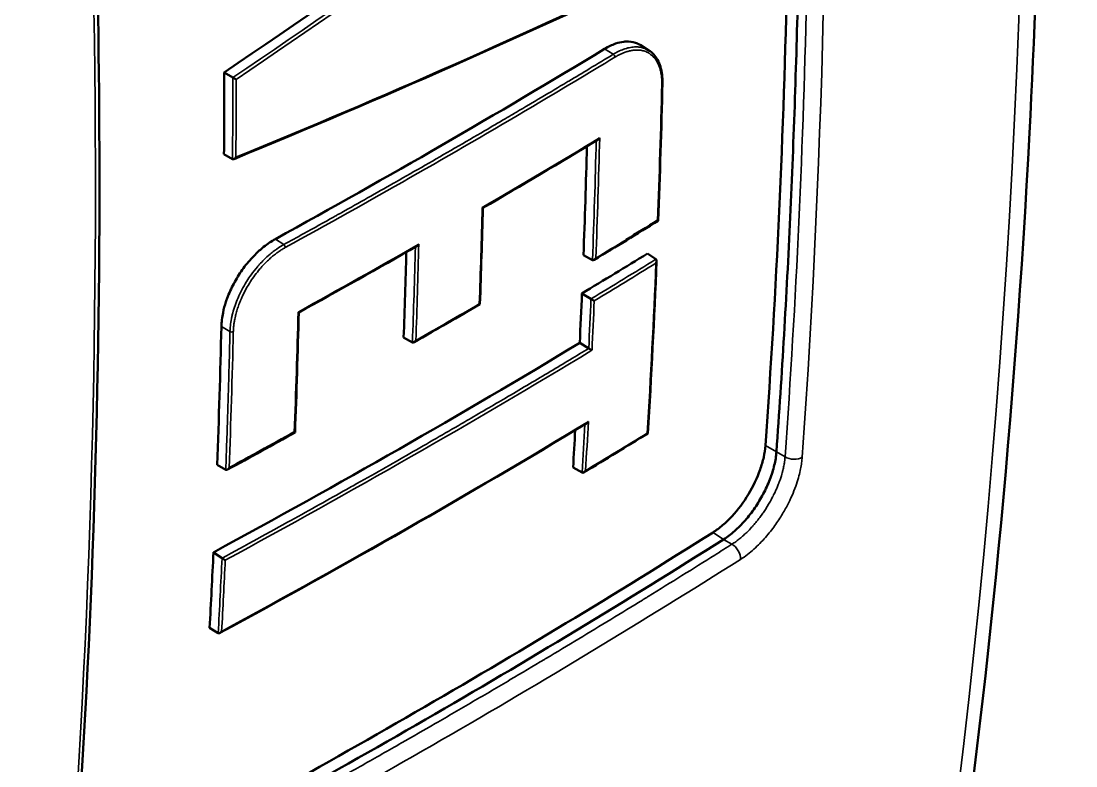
# Model space of a CAD drawing. Header units: millimetres. Extents: x 40 to 2195, y 40 to 1687.
# Drawn here: x 1807.09 to 1850.99, y 1308.45 to 1339.43 of the extents above; entities that cross this region are included whole.
import ezdxf

# ---------------------------------------------------------------- set-up
doc = ezdxf.new("R2010")
doc.units = ezdxf.units.MM
doc.header["$LTSCALE"] = 8
doc.layers.add('Visible (ISO)', color=7, linetype='Continuous', lineweight=50)
doc.layers.add('Visible Narrow (ISO)', color=7, linetype='Continuous', lineweight=35)

msp = doc.modelspace()

# ---------------------------------------------------------------- linework, layer by layer
at = {"layer": 'Visible (ISO)'}
for p, q in [((1832.854, 1338.439), (1833.212, 1338.215)), ((1833.02, 1338.305), (1833.02, 1338.306)), ((1815.899, 1337.081), (1815.541, 1337.298)), ((1815.89, 1333.694), (1815.533, 1333.89)), ((1830.869, 1329.492), (1830.493, 1329.689)), ((1833.51, 1329.524), (1833.156, 1329.763)), ((1830.805, 1327.876), (1830.43, 1328.103)), ((1823.376, 1326.068), (1823.009, 1326.27)), ((1830.713, 1325.816), (1830.338, 1326.045)), ((1815.607, 1320.767), (1815.249, 1320.976)), ((1830.437, 1320.652), (1830.061, 1320.859)), ((1815.451, 1317.091), (1815.095, 1317.332)), ((1815.292, 1313.972), (1814.935, 1314.188)), ((1830.845, 1314.065), (1830.845, 1314.065)), ((1829.382, 1313.184), (1829.382, 1313.185)), ((1825.332, 1310.793), (1825.332, 1310.793))]:
    msp.add_line(p, q, dxfattribs=at)
for centre, major_axis, ratio, start_param, end_param in [((1542.304, 1506.441), (-396.737, -43.232), 0.641221, 2.25844, 2.322575), ((1542.951, 1496.883), (-398.318, -0.001), 0.577348, 2.33187, 2.380516), ((1493.669, 1522.484), (-227.599, 394.212), 0.57735, 3.91955, 3.928735), ((1815.969, 1337.05), (0.1, -0.053), 0.062306, 3.962518, 5.498664), ((1831.095, 1334.616), (-0.071, -0.122), 0.591978, 0.823786, 1.569259), ((1508.837, 1531.241), (-227.652, 394.305), 0.57735, 3.88436, 3.896793), ((1815.961, 1333.808), (-0.075, -0.111), 0.602864, 0.056594, 1.592743), ((1826.208, 1331.718), (0.0986, -0.0583), 0.010387, 5.533166, 6.27739), ((1542.923, 1502.45), (398.719, -14.959), 0.601291, 5.546701, 5.551497), ((1833.507, 1331.18), (0.0979, -0.0572), 0.004685, 5.542926, 6.285686), ((1823.568, 1330.193), (-0.072, -0.121), 0.584345, 0.803459, 1.555146), ((1501.253, 1526.862), (-227.698, 394.384), 0.57735, 3.887107, 3.896836), ((1543.745, 1513.118), (-397, 30.326), 0.621138, 2.423908, 2.433865), ((1830.938, 1329.615), (-0.072, -0.122), 0.595785, 0.030008, 1.557444), ((1833.436, 1329.404), (0.071, 0.122), 0.59975, 4.70833, 6.24477), ((1508.837, 1531.241), (-227.652, 394.305), 0.57735, 3.874307, 3.879991), ((1830.868, 1327.84), (0.0977, -0.0579), 0.010465, 4.014431, 5.550467), ((1826.087, 1327.714), (0.098, -0.0586), 0.015145, 5.531137, 6.291534), ((1818.548, 1327.372), (0.0985, -0.0598), 0.022047, 5.503042, 6.270551), ((1493.669, 1522.484), (-227.599, 394.212), 0.57735, 3.88435, 3.900117), ((1823.448, 1326.19), (-0.073, -0.121), 0.587426, 0.02404, 1.560838), ((1542.903, 1484.854), (-397.847, -0.003), 0.577345, 2.324246, 2.37817), ((1830.776, 1325.78), (0.0974, -0.058), 0.013284, 4.019045, 5.555069), ((1830.625, 1322.819), (-0.073, -0.121), 0.600988, 0.849243, 1.562372), ((1542.923, 1502.45), (398.719, -14.959), 0.601291, 5.492762, 5.49765), ((1818.391, 1322.371), (0.0978, -0.0602), 0.028004, 5.523805, 6.299003), ((1508.837, 1531.241), (-227.652, 394.305), 0.57735, 3.8599, 3.864239), ((1833.076, 1322.34), (0.0967, -0.0579), 0.015354, 5.573206, 6.291163), ((1542.923, 1502.45), (398.719, -14.959), 0.601291, 5.488289, 5.492762), ((1815.68, 1320.888), (-0.075, -0.12), 0.58052, 0.016452, 1.563632), ((1830.508, 1320.774), (-0.073, -0.121), 0.602571, 0.024594, 1.560632), ((1542.81, 1472.754), (-396.947, 0.026), 0.577394, 2.311043, 2.401422), ((1621.84, 1427.063), (311.543, 43.291), 0.562236, 5.284313, 5.390912), ((1493.669, 1522.484), (-227.599, 394.212), 0.57735, 3.865573, 3.874294), ((1815.518, 1317.053), (0.0972, -0.061), 0.036621, 3.978755, 5.514788), ((1815.367, 1314.092), (-0.076, -0.12), 0.585869, 0.012275, 1.548319)]:
    msp.add_ellipse(centre, major_axis=major_axis, ratio=ratio, start_param=start_param, end_param=end_param, dxfattribs=at)
for points, knots in [([(1843.047, 1436.731), (1845.864, 1418.886), (1847.787, 1401.328), (1849.791, 1367.27), (1849.88, 1350.694), (1848.445, 1323.086), (1847.342, 1311.717), (1845.751, 1300.75)], [0, 0, 0, 0, 6.038419, 6.038419, 12.06905, 12.06905, 16.498673, 16.498673, 16.498673, 16.498673]), ([(1838.065, 1321.77), (1838.987, 1334.676), (1839.274, 1347.996), (1838.578, 1375.346), (1837.595, 1389.355), (1835.981, 1403.638)], [-9.90586, -9.90586, -9.90586, -9.90586, -4.952944, -4.952944, -0.000029, -0.000029, -0.000029, -0.000029]), ([(1838.524, 1321.509), (1838.755, 1324.742), (1838.945, 1327.998), (1839.097, 1331.279), (1839.248, 1334.56), (1839.359, 1337.866), (1839.431, 1341.196), (1839.51, 1344.85), (1839.54, 1348.535), (1839.523, 1352.247), (1839.509, 1355.301), (1839.463, 1358.373), (1839.385, 1361.463), (1839.296, 1364.945), (1839.167, 1368.449), (1838.997, 1371.974), (1838.833, 1375.379), (1838.63, 1378.804), (1838.389, 1382.246), (1838.173, 1385.321), (1837.927, 1388.41), (1837.65, 1391.513), (1837.374, 1394.614), (1837.067, 1397.73), (1836.73, 1400.86), (1836.636, 1401.733), (1836.54, 1402.608), (1836.441, 1403.483)], [0, 0, 0, 0, 0.125, 0.125, 0.125, 0.25, 0.25, 0.25, 0.3871702, 0.3871702, 0.3871702, 0.5, 0.5, 0.5, 0.6271482, 0.6271482, 0.6271482, 0.75, 0.75, 0.75, 0.8597323, 0.8597323, 0.8597323, 0.9694057, 0.9694057, 0.9694057, 1, 1, 1, 1]), ([(1807.256, 1386.03), (1809.227, 1368.574), (1810.261, 1351.471), (1810.397, 1324.38), (1810.063, 1314.026), (1809.342, 1303.939)], [0, 0, 0, 0, 6.052271, 6.052271, 9.921398, 9.921398, 9.921398, 9.921398]), ([(1832.854, 1338.439), (1832.845, 1338.444), (1832.836, 1338.45), (1832.827, 1338.455), (1832.773, 1338.486), (1832.716, 1338.512), (1832.656, 1338.532), (1832.537, 1338.571), (1832.407, 1338.588), (1832.268, 1338.582), (1832.235, 1338.58), (1832.202, 1338.577), (1832.168, 1338.573), (1832.06, 1338.56), (1831.947, 1338.534), (1831.832, 1338.494), (1831.682, 1338.443), (1831.527, 1338.369), (1831.371, 1338.275)], [0.2318758, 0.2318758, 0.2318758, 0.2318758, 0.237701, 0.237701, 0.237701, 0.2717666, 0.2717666, 0.2717666, 0.3398102, 0.3398102, 0.3398102, 0.3558523, 0.3558523, 0.3558523, 0.4076654, 0.4076654, 0.4076654, 0.4756046, 0.4756046, 0.4756046, 0.4756046]), ([(1833.212, 1338.215), (1833.362, 1338.121), (1833.487, 1337.984), (1833.672, 1337.647), (1833.734, 1337.442), (1833.777, 1337.099), (1833.783, 1336.974), (1833.78, 1336.845)], [0, 0, 0, 0, 0.0900815, 0.0900815, 0.1810785, 0.1810785, 0.2286352, 0.2286352, 0.2286352, 0.2286352]), ([(1817.671, 1330.365), (1817.507, 1330.275), (1817.343, 1330.164), (1817.182, 1330.036), (1817.061, 1329.939), (1816.941, 1329.831), (1816.825, 1329.715), (1816.788, 1329.678), (1816.751, 1329.64), (1816.716, 1329.602), (1816.566, 1329.441), (1816.424, 1329.267), (1816.294, 1329.084), (1816.229, 1328.992), (1816.167, 1328.898), (1816.107, 1328.802), (1816.047, 1328.706), (1815.991, 1328.607), (1815.938, 1328.508), (1815.833, 1328.309), (1815.742, 1328.106), (1815.667, 1327.903), (1815.649, 1327.855), (1815.632, 1327.807), (1815.616, 1327.759), (1815.565, 1327.604), (1815.524, 1327.451), (1815.493, 1327.301), (1815.452, 1327.104), (1815.43, 1326.912), (1815.425, 1326.73)], [0.0002129, 0.0002129, 0.0002129, 0.0002129, 0.0682186, 0.0682186, 0.0682186, 0.1197794, 0.1197794, 0.1197794, 0.1360873, 0.1360873, 0.1360873, 0.2040715, 0.2040715, 0.2040715, 0.2378501, 0.2378501, 0.2378501, 0.2719392, 0.2719392, 0.2719392, 0.3399862, 0.3399862, 0.3399862, 0.3560066, 0.3560066, 0.3560066, 0.4078502, 0.4078502, 0.4078502, 0.4758006, 0.4758006, 0.4758006, 0.4758006]), ([(1838.065, 1321.77), (1838.054, 1321.616), (1838.03, 1321.454), (1837.956, 1321.119), (1837.906, 1320.947), (1837.724, 1320.428), (1837.559, 1320.081), (1837.159, 1319.416), (1836.927, 1319.107), (1836.551, 1318.699), (1836.419, 1318.572), (1836.153, 1318.345), (1836.019, 1318.246), (1835.886, 1318.162)], [-0.4707451, -0.4707451, -0.4707451, -0.4707451, -0.4116871, -0.4116871, -0.3523848, -0.3523848, -0.2353862, -0.2353862, -0.1185325, -0.1185325, -0.0591231, -0.0591231, -0.000001, -0.000001, -0.000001, -0.000001]), ([(1838.524, 1321.509), (1838.512, 1321.334), (1838.481, 1321.148), (1838.435, 1320.955), (1838.389, 1320.763), (1838.327, 1320.563), (1838.25, 1320.362), (1838.173, 1320.162), (1838.08, 1319.96), (1837.976, 1319.762), (1837.871, 1319.564), (1837.754, 1319.37), (1837.627, 1319.185), (1837.501, 1319), (1837.365, 1318.823), (1837.223, 1318.66), (1837.08, 1318.497), (1836.931, 1318.347), (1836.781, 1318.215), (1836.63, 1318.082), (1836.478, 1317.967), (1836.327, 1317.871)], [0, 0, 0, 0, 0.142857, 0.142857, 0.142857, 0.285714, 0.285714, 0.285714, 0.428571, 0.428571, 0.428571, 0.571429, 0.571429, 0.571429, 0.714286, 0.714286, 0.714286, 0.857143, 0.857143, 0.857143, 1, 1, 1, 1])]:
    msp.add_open_spline(points, degree=3, knots=knots, dxfattribs=at)
for points in [[(1833.865, 1341.612), (1828.089, 1338.864), (1822.111, 1336.222), (1815.95, 1333.695)], [(1833.78, 1336.845), (1833.735, 1334.93), (1833.676, 1333.022), (1833.605, 1331.123)], [(1831.1, 1334.502), (1829.516, 1333.547), (1827.918, 1332.599), (1826.306, 1331.659)], [(1826.306, 1331.659), (1826.272, 1330.321), (1826.232, 1328.986), (1826.185, 1327.656)], [(1833.605, 1331.123), (1832.722, 1330.58), (1831.835, 1330.04), (1830.944, 1329.502)], [(1823.569, 1330.079), (1821.942, 1329.148), (1820.301, 1328.226), (1818.646, 1327.312)], [(1833.538, 1329.453), (1833.438, 1327.049), (1833.316, 1324.659), (1833.173, 1322.282)], [(1826.185, 1327.656), (1825.278, 1327.127), (1824.366, 1326.6), (1823.449, 1326.076)], [(1818.646, 1327.312), (1818.604, 1325.639), (1818.551, 1323.972), (1818.489, 1322.311)], [(1830.632, 1322.706), (1825.681, 1319.718), (1820.588, 1316.806), (1815.365, 1313.977)], [(1818.489, 1322.311), (1817.556, 1321.796), (1816.619, 1321.283), (1815.678, 1320.773)], [(1833.173, 1322.282), (1832.292, 1321.739), (1831.405, 1321.199), (1830.515, 1320.662)]]:
    msp.add_open_spline(points, degree=3, dxfattribs=at)
at = {"layer": 'Visible Narrow (ISO)'}
for p, q in [((1831.735, 1338.052), (1831.371, 1338.275)), ((1818.018, 1330.132), (1817.671, 1330.365)), ((1815.783, 1326.514), (1815.425, 1326.73)), ((1838.524, 1321.509), (1838.065, 1321.77)), ((1838.883, 1321.302), (1838.524, 1321.509)), ((1836.327, 1317.871), (1835.886, 1318.162)), ((1836.674, 1317.671), (1836.327, 1317.871))]:
    msp.add_line(p, q, dxfattribs=at)
for centre, major_axis, ratio, start_param, end_param in [((1539.506, 1547.209), (215.01, -399.567), 0.556823, 0.644419, 1.008987), ((1517.863, 1536.452), (-228.211, 395.272), 0.57735, 3.84799, 4.065558), ((1487.445, 1518.89), (228.211, -395.272), 0.57735, 0.706398, 0.923966), ((1542.308, 1506.428), (-397.235, -43.279), 0.641211, 2.25849, 2.322538), ((1542.312, 1506.353), (-397.334, -43.289), 0.641209, 2.258719, 2.322262), ((1542.123, 1500.629), (397.81, -38.497), 0.505488, 5.519603, 5.583149), ((1831.731, 1337.972), (-0.0518, 0.0855), 0.591221, 3.912103, 5.430146), ((1542.95, 1503.452), (-398.936, 7.153), 0.589057, 2.378634, 2.390969), ((1493.831, 1522.39), (227.736, -394.45), 0.577351, 0.777989, 0.787109), ((1493.738, 1522.524), (227.9, -394.735), 0.57735, 0.778187, 0.786913), ((1511.569, 1532.818), (-227.9, 394.735), 0.57735, 3.884612, 3.900117), ((1833.68, 1336.847), (0.1, -0.0024), 0.592662, 5.543781, 6.283231), ((1542.95, 1503.452), (-398.936, 7.153), 0.589057, 2.342332, 2.378634), ((1542.942, 1503.076), (398.873, -10.054), 0.593669, 5.517226, 5.534788), ((1508.929, 1531.294), (227.951, -394.822), 0.57735, 0.743022, 0.756714), ((1509.01, 1531.146), (227.799, -394.535), 0.577366, 0.742787, 0.756387), ((1503.974, 1528.433), (-227.998, 394.904), 0.57735, 3.887366, 3.898312), ((1818.014, 1330.053), (-0.0482, 0.0876), 0.563132, 3.928076, 5.454481), ((1542.942, 1503.076), (398.873, -10.054), 0.593669, 5.4903, 5.507863), ((1501.334, 1526.909), (227.998, -394.904), 0.57735, 0.745773, 0.756719), ((1542.923, 1502.45), (398.719, -14.959), 0.601291, 5.542136, 5.546701), ((1501.403, 1526.777), (227.852, -394.64), 0.577358, 0.745544, 0.756405), ((1543.983, 1512.966), (-397.175, 30.34), 0.621139, 2.423948, 2.433825), ((1543.74, 1513.047), (-397.601, 30.378), 0.621147, 2.424213, 2.43358), ((1511.569, 1532.818), (-227.9, 394.735), 0.57735, 3.860144, 3.879719), ((1508.82, 1531.278), (227.929, -394.79), 0.577346, 0.73268, 0.738363), ((1542.927, 1502.576), (398.755, -13.968), 0.599769, 5.513722, 5.523079), ((1508.929, 1531.294), (227.951, -394.822), 0.57735, 0.732456, 0.73814), ((1496.378, 1524.048), (-227.951, 394.822), 0.57735, 3.884615, 3.898307), ((1493.738, 1522.524), (227.9, -394.735), 0.57735, 0.743019, 0.758524), ((1815.853, 1326.555), (-0.1, 0.0024), 0.592656, 0.80226, 2.338392), ((1542.902, 1484.735), (-398.441, -0.001), 0.577349, 2.324544, 2.378469), ((1542.883, 1481.698), (398.255, 0), 0.57735, 5.466123, 5.520073), ((1508.804, 1531.291), (227.94, -394.811), 0.577345, 0.718352, 0.72393), ((1508.929, 1531.294), (227.951, -394.822), 0.57735, 0.718565, 0.724252), ((1542.548, 1490.219), (398.594, -11.505), 0.595167, 5.537, 5.546367), ((1839.224, 1321.514), (0.499, -0.036), 0.621111, 4.004756, 5.594449), ((1836.661, 1317.269), (0.267, -0.423), 0.602834, 0.675, 2.297626), ((1542.806, 1472.235), (398.503, -0.021), 0.577386, 5.452641, 5.542995), ((1493.786, 1522.409), (227.768, -394.505), 0.577351, 0.724017, 0.732664), ((1493.738, 1522.524), (227.9, -394.735), 0.57735, 0.724238, 0.732444)]:
    msp.add_ellipse(centre, major_axis=major_axis, ratio=ratio, start_param=start_param, end_param=end_param, dxfattribs=at)
for points in [[(1838.883, 1321.302), (1839.344, 1327.763), (1839.95, 1340.899), (1839.904, 1361.183), (1838.905, 1381.986), (1837.605, 1396.156), (1836.798, 1403.305)], [(1837.029, 1317.04), (1837.228, 1317.166), (1837.6, 1317.456), (1838.079, 1317.948), (1838.472, 1318.45), (1838.787, 1318.934), (1839.034, 1319.389), (1839.223, 1319.807), (1839.363, 1320.181), (1839.464, 1320.516), (1839.531, 1320.805), (1839.573, 1321.059), (1839.589, 1321.215), (1839.595, 1321.29)]]:
    msp.add_open_spline(points, degree=3, dxfattribs=at)
for points, knots in [([(1831.735, 1338.052), (1831.414, 1337.857), (1831.079, 1337.655), (1830.73, 1337.444), (1830.459, 1337.281), (1830.179, 1337.113), (1829.889, 1336.94), (1829.86, 1336.923), (1829.832, 1336.906), (1829.803, 1336.889), (1829.46, 1336.684), (1829.103, 1336.471), (1828.736, 1336.254), (1828.4, 1336.054), (1828.055, 1335.85), (1827.703, 1335.643), (1827.671, 1335.624), (1827.639, 1335.605), (1827.607, 1335.587), (1827.594, 1335.579), (1827.582, 1335.571), (1827.569, 1335.564), (1827.459, 1335.499), (1827.348, 1335.434), (1827.237, 1335.369), (1826.953, 1335.202), (1826.665, 1335.034), (1826.375, 1334.865), (1825.971, 1334.629), (1825.563, 1334.392), (1825.151, 1334.154), (1825.145, 1334.15), (1825.138, 1334.147), (1825.131, 1334.143), (1824.723, 1333.907), (1824.313, 1333.67), (1823.902, 1333.435), (1823.491, 1333.199), (1823.079, 1332.965), (1822.67, 1332.732), (1822.643, 1332.717), (1822.616, 1332.702), (1822.59, 1332.686), (1822.227, 1332.481), (1821.867, 1332.277), (1821.511, 1332.076), (1821.147, 1331.872), (1820.789, 1331.67), (1820.437, 1331.473), (1820.374, 1331.438), (1820.311, 1331.403), (1820.248, 1331.368), (1820.203, 1331.343), (1820.159, 1331.318), (1820.114, 1331.293), (1819.684, 1331.053), (1819.266, 1330.821), (1818.857, 1330.595), (1818.573, 1330.438), (1818.293, 1330.283), (1818.018, 1330.132)], [0, 0, 0, 0, 0.0900588, 0.0900588, 0.0900588, 0.1598038, 0.1598038, 0.1598038, 0.1666667, 0.1666667, 0.1666667, 0.2486316, 0.2486316, 0.2486316, 0.3237626, 0.3237626, 0.3237626, 0.3305966, 0.3305966, 0.3305966, 0.3333333, 0.3333333, 0.3333333, 0.3567519, 0.3567519, 0.3567519, 0.4166667, 0.4166667, 0.4166667, 0.5, 0.5, 0.5, 0.5013409, 0.5013409, 0.5013409, 0.5840038, 0.5840038, 0.5840038, 0.6666667, 0.6666667, 0.6666667, 0.6720827, 0.6720827, 0.6720827, 0.7452647, 0.7452647, 0.7452647, 0.8199258, 0.8199258, 0.8199258, 0.8333333, 0.8333333, 0.8333333, 0.8429008, 0.8429008, 0.8429008, 0.9354731, 0.9354731, 0.9354731, 1, 1, 1, 1]), ([(1833.212, 1338.215), (1833.21, 1338.216), (1833.208, 1338.217), (1833.199, 1338.223), (1833.191, 1338.227), (1833.125, 1338.266), (1833.063, 1338.293), (1832.931, 1338.333), (1832.862, 1338.347), (1832.781, 1338.355), (1832.772, 1338.355), (1832.754, 1338.357), (1832.745, 1338.357), (1832.662, 1338.361), (1832.586, 1338.357), (1832.434, 1338.336), (1832.358, 1338.32), (1832.277, 1338.297), (1832.273, 1338.295), (1832.237, 1338.285), (1832.205, 1338.274), (1832.095, 1338.235), (1832.017, 1338.202), (1831.87, 1338.13), (1831.803, 1338.093), (1831.735, 1338.052)], [0.4874048, 0.4874048, 0.4874048, 0.4874048, 0.4895035, 0.4895035, 0.5, 0.5, 0.5783408, 0.5783408, 0.6569091, 0.6569091, 0.6666667, 0.6666667, 0.6767282, 0.6767282, 0.7550308, 0.7550308, 0.8292962, 0.8292962, 0.8333333, 0.8333333, 0.8639742, 0.8639742, 0.9375378, 0.9375378, 0.9999902, 0.9999902, 0.9999902, 0.9999902]), ([(1833.753, 1336.806), (1833.754, 1336.855), (1833.754, 1336.904), (1833.751, 1336.999), (1833.748, 1337.046), (1833.74, 1337.13), (1833.736, 1337.168), (1833.724, 1337.249), (1833.716, 1337.292), (1833.705, 1337.345), (1833.702, 1337.355), (1833.687, 1337.417), (1833.673, 1337.466), (1833.641, 1337.561), (1833.623, 1337.607), (1833.588, 1337.682), (1833.573, 1337.712), (1833.543, 1337.765), (1833.528, 1337.789), (1833.477, 1337.865), (1833.437, 1337.914), (1833.35, 1338.002), (1833.303, 1338.041), (1833.244, 1338.081), (1833.236, 1338.086), (1833.219, 1338.096), (1833.212, 1338.101), (1833.156, 1338.133), (1833.104, 1338.157), (1832.996, 1338.194), (1832.939, 1338.208), (1832.853, 1338.22), (1832.825, 1338.223), (1832.788, 1338.226), (1832.779, 1338.226), (1832.725, 1338.228), (1832.679, 1338.228), (1832.584, 1338.22), (1832.535, 1338.214), (1832.438, 1338.196), (1832.389, 1338.185), (1832.332, 1338.169), (1832.324, 1338.167), (1832.287, 1338.156), (1832.257, 1338.146), (1832.186, 1338.121), (1832.145, 1338.104), (1832.062, 1338.069), (1832.02, 1338.049), (1831.937, 1338.007), (1831.896, 1337.985), (1831.837, 1337.951), (1831.82, 1337.941), (1831.804, 1337.932)], [0, 0, 0, 0, 0.040178, 0.040178, 0.080849, 0.080849, 0.115497, 0.115497, 0.156185, 0.156185, 0.166667, 0.166667, 0.21691, 0.21691, 0.267346, 0.267346, 0.303115, 0.303115, 0.333333, 0.333333, 0.405084, 0.405084, 0.477262, 0.477262, 0.489716, 0.489716, 0.5, 0.5, 0.567738, 0.567738, 0.635222, 0.635222, 0.666667, 0.666667, 0.676267, 0.676267, 0.726259, 0.726259, 0.776243, 0.776243, 0.82595, 0.82595, 0.833333, 0.833333, 0.863337, 0.863337, 0.903844, 0.903844, 0.944306, 0.944306, 0.984213, 0.984213, 1, 1, 1, 1]), ([(1818.018, 1330.132), (1817.927, 1330.082), (1817.835, 1330.025), (1817.705, 1329.936), (1817.666, 1329.908), (1817.569, 1329.835), (1817.511, 1329.789), (1817.364, 1329.665), (1817.275, 1329.584), (1817.13, 1329.44), (1817.073, 1329.38), (1816.985, 1329.282), (1816.953, 1329.246), (1816.83, 1329.102), (1816.742, 1328.99), (1816.599, 1328.79), (1816.542, 1328.705), (1816.478, 1328.604), (1816.469, 1328.59), (1816.396, 1328.47), (1816.335, 1328.363), (1816.221, 1328.146), (1816.168, 1328.036), (1816.114, 1327.911), (1816.109, 1327.898), (1816.097, 1327.87), (1816.091, 1327.856), (1816.042, 1327.736), (1816.003, 1327.631), (1815.934, 1327.421), (1815.904, 1327.317), (1815.877, 1327.203), (1815.874, 1327.191), (1815.861, 1327.138), (1815.852, 1327.095), (1815.824, 1326.953), (1815.809, 1326.854), (1815.79, 1326.674), (1815.785, 1326.593), (1815.783, 1326.514)], [0, 0, 0, 0, 0.0802062, 0.0802062, 0.1149888, 0.1149888, 0.1666667, 0.1666667, 0.2476357, 0.2476357, 0.302277, 0.302277, 0.3333333, 0.3333333, 0.4242645, 0.4242645, 0.489484, 0.489484, 0.5, 0.5, 0.5783644, 0.5783644, 0.6569227, 0.6569227, 0.6666667, 0.6666667, 0.6767098, 0.6767098, 0.7510871, 0.7510871, 0.8252424, 0.8252424, 0.8333333, 0.8333333, 0.863957, 0.863957, 0.9375224, 0.9375224, 1, 1, 1, 1]), ([(1818.083, 1330.01), (1818.038, 1329.985), (1817.994, 1329.959), (1817.905, 1329.904), (1817.861, 1329.875), (1817.779, 1329.819), (1817.742, 1329.792), (1817.661, 1329.731), (1817.618, 1329.697), (1817.563, 1329.652), (1817.552, 1329.643), (1817.487, 1329.589), (1817.434, 1329.541), (1817.328, 1329.442), (1817.275, 1329.391), (1817.187, 1329.3), (1817.151, 1329.261), (1817.084, 1329.188), (1817.055, 1329.154), (1816.955, 1329.037), (1816.887, 1328.952), (1816.756, 1328.776), (1816.693, 1328.685), (1816.623, 1328.577), (1816.613, 1328.561), (1816.594, 1328.532), (1816.586, 1328.518), (1816.523, 1328.417), (1816.472, 1328.327), (1816.375, 1328.147), (1816.329, 1328.055), (1816.268, 1327.92), (1816.249, 1327.877), (1816.225, 1327.821), (1816.219, 1327.807), (1816.186, 1327.726), (1816.159, 1327.657), (1816.111, 1327.519), (1816.088, 1327.451), (1816.048, 1327.315), (1816.03, 1327.248), (1816.011, 1327.171), (1816.009, 1327.161), (1815.997, 1327.111), (1815.989, 1327.072), (1815.97, 1326.979), (1815.961, 1326.927), (1815.946, 1326.823), (1815.939, 1326.771), (1815.929, 1326.669), (1815.926, 1326.619), (1815.923, 1326.55), (1815.922, 1326.53), (1815.922, 1326.511)], [0, 0, 0, 0, 0.040185, 0.040185, 0.080863, 0.080863, 0.115475, 0.115475, 0.156169, 0.156169, 0.166667, 0.166667, 0.216934, 0.216934, 0.267397, 0.267397, 0.303094, 0.303094, 0.333333, 0.333333, 0.405153, 0.405153, 0.477396, 0.477396, 0.489696, 0.489696, 0.5, 0.5, 0.567711, 0.567711, 0.635156, 0.635156, 0.666667, 0.666667, 0.676248, 0.676248, 0.726214, 0.726214, 0.776172, 0.776172, 0.825855, 0.825855, 0.833333, 0.833333, 0.863319, 0.863319, 0.90382, 0.90382, 0.944276, 0.944276, 0.984176, 0.984176, 1, 1, 1, 1]), ([(1815.783, 1326.514), (1815.773, 1326.105), (1815.763, 1325.698), (1815.747, 1325.118), (1815.742, 1324.939), (1815.736, 1324.699), (1815.734, 1324.637), (1815.724, 1324.277), (1815.715, 1323.983), (1815.697, 1323.396), (1815.688, 1323.103), (1815.677, 1322.772), (1815.676, 1322.738), (1815.675, 1322.705), (1815.662, 1322.312), (1815.648, 1321.911), (1815.625, 1321.261), (1815.616, 1321.014), (1815.607, 1320.767)], [0, 0, 0, 0, 0.2074702, 0.2074702, 0.3006503, 0.3006503, 0.3333333, 0.3333333, 0.4911427, 0.4911427, 0.648863, 0.648863, 0.6666667, 0.6666667, 0.6666667, 0.8745405, 0.8745405, 1, 1, 1, 1]), ([(1830.713, 1325.816), (1830.205, 1325.51), (1829.67, 1325.189), (1829.11, 1324.854), (1828.549, 1324.52), (1827.963, 1324.172), (1827.346, 1323.809), (1826.826, 1323.503), (1826.284, 1323.186), (1825.719, 1322.857), (1825.615, 1322.796), (1825.51, 1322.735), (1825.404, 1322.674), (1824.725, 1322.279), (1824.012, 1321.868), (1823.264, 1321.44), (1822.515, 1321.012), (1821.731, 1320.566), (1820.909, 1320.104), (1820.817, 1320.052), (1820.724, 1320), (1820.631, 1319.948), (1819.894, 1319.534), (1819.126, 1319.106), (1818.32, 1318.661), (1817.412, 1318.159), (1816.455, 1317.635), (1815.451, 1317.091)], [0, 0, 0, 0, 0.142857, 0.142857, 0.142857, 0.285714, 0.285714, 0.285714, 0.406341, 0.406341, 0.406341, 0.428571, 0.428571, 0.428571, 0.571429, 0.571429, 0.571429, 0.714286, 0.714286, 0.714286, 0.730295, 0.730295, 0.730295, 0.857143, 0.857143, 0.857143, 1, 1, 1, 1]), ([(1836.674, 1317.671), (1836.726, 1317.704), (1836.777, 1317.738), (1836.873, 1317.807), (1836.917, 1317.84), (1837.012, 1317.915), (1837.063, 1317.958), (1837.126, 1318.013), (1837.14, 1318.025), (1837.199, 1318.077), (1837.243, 1318.119), (1837.325, 1318.198), (1837.362, 1318.236), (1837.441, 1318.318), (1837.483, 1318.362), (1837.536, 1318.421), (1837.549, 1318.436), (1837.608, 1318.503), (1837.652, 1318.556), (1837.72, 1318.638), (1837.743, 1318.668), (1837.809, 1318.752), (1837.85, 1318.806), (1837.892, 1318.865), (1837.896, 1318.87), (1837.939, 1318.929), (1837.976, 1318.983), (1838.03, 1319.063), (1838.048, 1319.091), (1838.101, 1319.172), (1838.134, 1319.225), (1838.168, 1319.281), (1838.17, 1319.285), (1838.207, 1319.346), (1838.24, 1319.403), (1838.282, 1319.479), (1838.293, 1319.498), (1838.333, 1319.571), (1838.36, 1319.623), (1838.416, 1319.735), (1838.445, 1319.793), (1838.477, 1319.862), (1838.482, 1319.875), (1838.51, 1319.936), (1838.531, 1319.984), (1838.574, 1320.084), (1838.595, 1320.137), (1838.619, 1320.199), (1838.623, 1320.211), (1838.644, 1320.266), (1838.659, 1320.309), (1838.694, 1320.409), (1838.712, 1320.466), (1838.741, 1320.56), (1838.752, 1320.598), (1838.774, 1320.679), (1838.784, 1320.72), (1838.796, 1320.769), (1838.798, 1320.777), (1838.808, 1320.819), (1838.815, 1320.852), (1838.829, 1320.92), (1838.836, 1320.955), (1838.844, 1320.997), (1838.845, 1321.005), (1838.851, 1321.044), (1838.856, 1321.073), (1838.866, 1321.144), (1838.871, 1321.184), (1838.878, 1321.25), (1838.881, 1321.276), (1838.883, 1321.302)], [0, 0, 0, 0, 0.028018, 0.028018, 0.052847, 0.052847, 0.082876, 0.082876, 0.090909, 0.090909, 0.11888, 0.11888, 0.143596, 0.143596, 0.172436, 0.172436, 0.181818, 0.181818, 0.215511, 0.215511, 0.23468, 0.23468, 0.269255, 0.269255, 0.272727, 0.272727, 0.307469, 0.307469, 0.325611, 0.325611, 0.361321, 0.361321, 0.363636, 0.363636, 0.403038, 0.403038, 0.416593, 0.416593, 0.454545, 0.454545, 0.498234, 0.498234, 0.507586, 0.507586, 0.545455, 0.545455, 0.588924, 0.588924, 0.598592, 0.598592, 0.636364, 0.636364, 0.689418, 0.689418, 0.727273, 0.727273, 0.77168, 0.77168, 0.780898, 0.780898, 0.818182, 0.818182, 0.860844, 0.860844, 0.870928, 0.870928, 0.909091, 0.909091, 0.962939, 0.962939, 1, 1, 1, 1]), ([(1811.253, 1302.994), (1811.752, 1303.257), (1812.262, 1303.527), (1813.295, 1304.078), (1813.817, 1304.357), (1814.612, 1304.786), (1814.876, 1304.929), (1815.176, 1305.091), (1815.209, 1305.109), (1815.709, 1305.38), (1816.186, 1305.64), (1817.153, 1306.169), (1817.644, 1306.439), (1818.636, 1306.988), (1819.137, 1307.266), (1819.657, 1307.557), (1819.673, 1307.566), (1820.225, 1307.875), (1820.766, 1308.178), (1821.845, 1308.789), (1822.385, 1309.096), (1823.389, 1309.67), (1823.854, 1309.938), (1824.322, 1310.208), (1824.325, 1310.209), (1824.852, 1310.514), (1825.374, 1310.817), (1826.416, 1311.426), (1826.935, 1311.731), (1827.927, 1312.317), (1828.401, 1312.598), (1828.89, 1312.89), (1828.912, 1312.903), (1829.393, 1313.191), (1829.848, 1313.463), (1830.749, 1314.007), (1831.196, 1314.277), (1832.082, 1314.817), (1832.522, 1315.086), (1832.991, 1315.374), (1833.032, 1315.4), (1833.109, 1315.447), (1833.144, 1315.469), (1833.667, 1315.79), (1834.137, 1316.082), (1835.062, 1316.657), (1835.515, 1316.941), (1836.198, 1317.37), (1836.438, 1317.522), (1836.674, 1317.671)], [0.0000023, 0.0000023, 0.0000023, 0.0000023, 0.0664639, 0.0664639, 0.1312174, 0.1312174, 0.1628207, 0.1628207, 0.1666667, 0.1666667, 0.2217513, 0.2217513, 0.2766773, 0.2766773, 0.3316034, 0.3316034, 0.3333333, 0.3333333, 0.3918189, 0.3918189, 0.4498973, 0.4498973, 0.5, 0.5, 0.5003592, 0.5003592, 0.5569019, 0.5569019, 0.613838, 0.613838, 0.6666667, 0.6666667, 0.6691109, 0.6691109, 0.7211053, 0.7211053, 0.7738498, 0.7738498, 0.8280955, 0.8280955, 0.8333333, 0.8333333, 0.8379004, 0.8379004, 0.9002518, 0.9002518, 0.9643512, 0.9643512, 1, 1, 1, 1])]:
    msp.add_open_spline(points, degree=3, knots=knots, dxfattribs=at)

doc.saveas('drawing.dxf')
